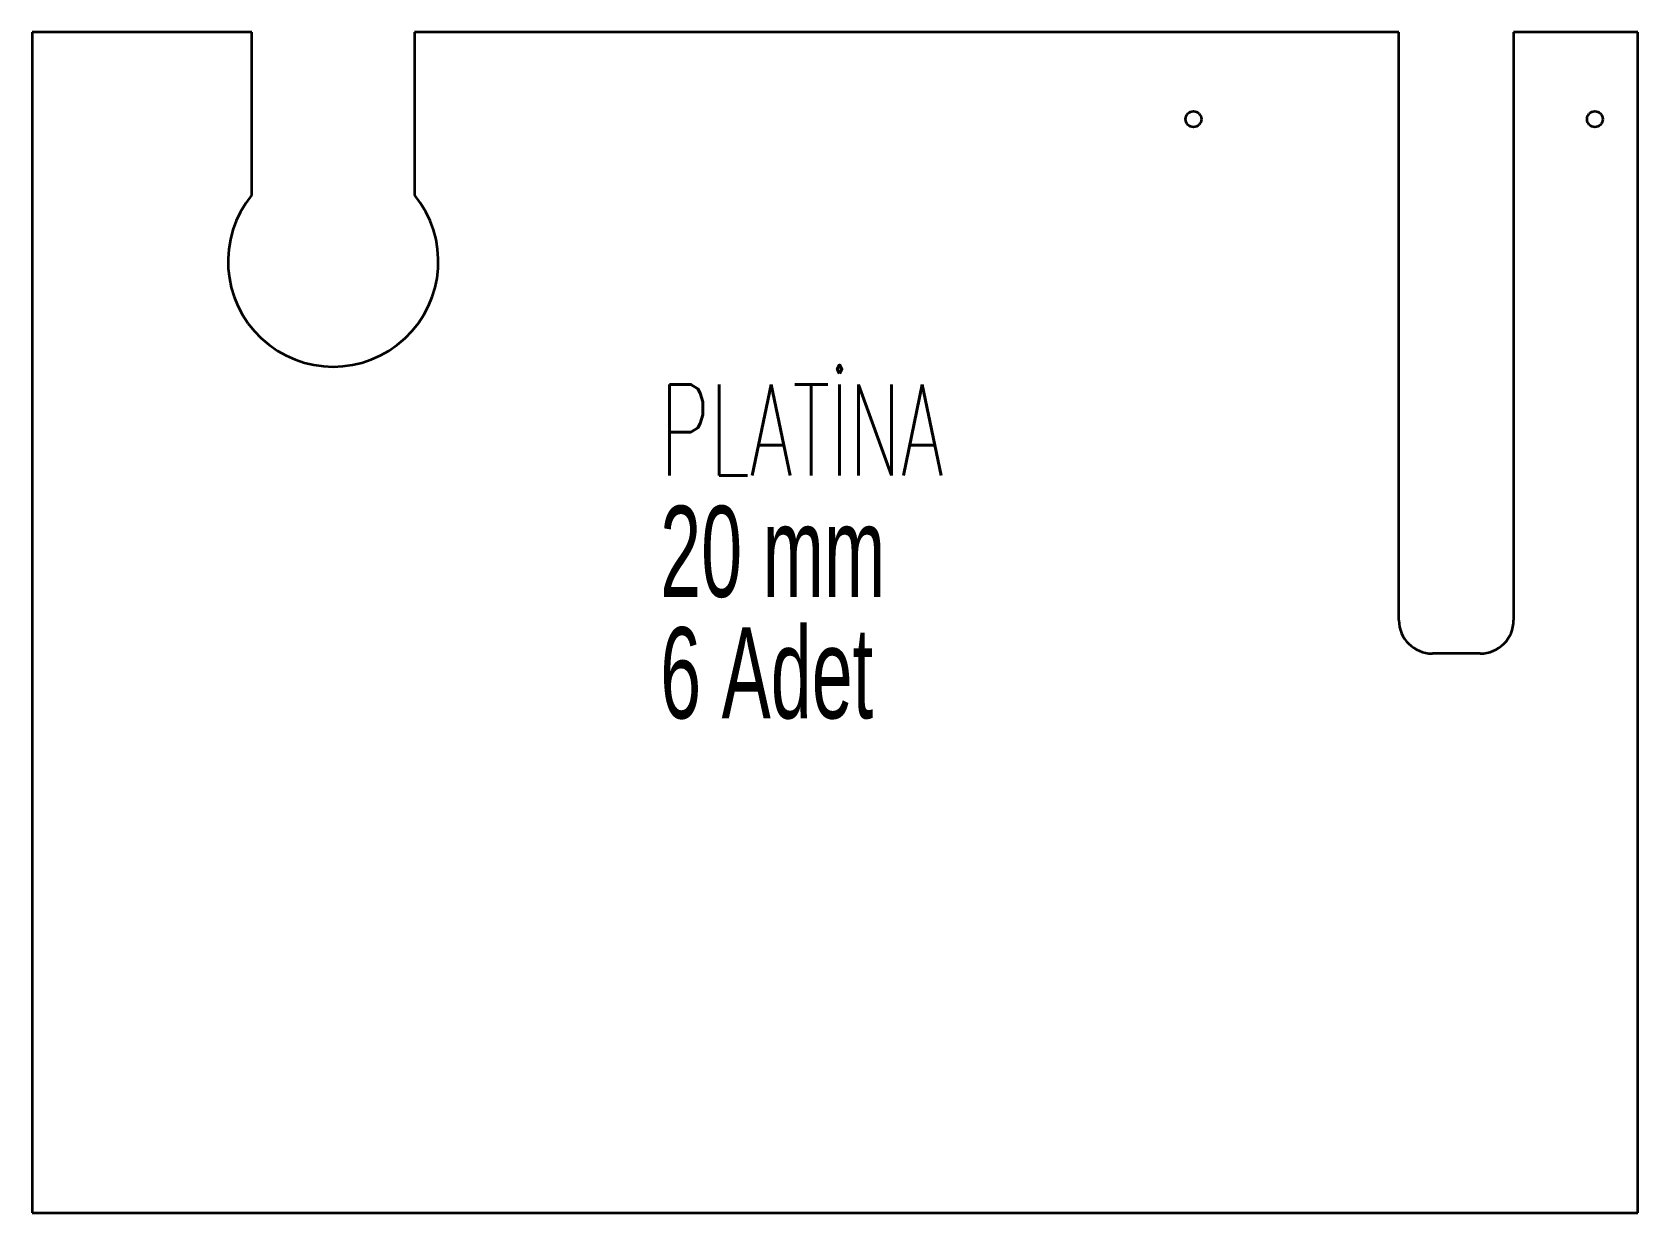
# Model space of a CAD drawing. Header units: millimetres. Extents: x -10 to 326, y -11 to 236.
import ezdxf

# ---------------------------------------------------------------- set-up
doc = ezdxf.new("R2010")
doc.units = ezdxf.units.MM
doc.styles.add('SLDTEXTSTYLE0', font='TXT', dxfattribs={"width": 0.605, "bigfont": 'bigfont'})
doc.styles.add('SLDTEXTSTYLE1', font='TXT', dxfattribs={"width": 0.605})

# ---------------------------------------------------------------- blocks, each defined once
blk = doc.blocks.new('SW_NOTE_0')
at = {"color": 0, "linetype": 'Continuous', "lineweight": 0, "char_height": 19.05, "attachment_point": 1}
for s, insert, style in [('PLATİNA', (0, 24.56), 'SLDTEXTSTYLE0'), ('20 mm', (0, -0.84), 'SLDTEXTSTYLE1'), ('6 Adet', (0, -26.24), 'SLDTEXTSTYLE1')]:
    blk.add_mtext(s, dxfattribs=dict(at, insert=insert, style=style))

msp = doc.modelspace()

# ---------------------------------------------------------------- linework, layer by layer
at = {"color": 7, "linetype": 'Continuous', "lineweight": 35}
for p, q in [((36.05, 235.77), (-9.95, 235.77)), ((-9.95, 235.77), (-9.95, -11.23)), ((36.05, 201.73), (36.05, 235.77)), ((70.05, 235.77), (70.05, 201.73)), ((276.05, 235.77), (70.05, 235.77)), ((276.05, 112.77), (276.05, 235.77)), ((326.05, 235.77), (300.05, 235.77)), ((300.05, 235.77), (300.05, 112.77)), ((326.05, -11.23), (326.05, 235.77)), ((293.05, 105.77), (283.05, 105.77)), ((-9.95, -11.23), (326.05, -11.23))]:
    msp.add_line(p, q, dxfattribs=at)
for centre in [(233.05, 217.57), (317.05, 217.57)]:
    msp.add_circle(centre, 1.65, dxfattribs=at)
for centre, radius, start, end in [((53.05, 187.77), 22, 140.5994, 39.4006), ((283.05, 112.77), 7, 180, 270), ((293.05, 112.77), 7, 270, 0)]:
    msp.add_arc(centre, radius, start, end, dxfattribs=at)

# ---------------------------------------------------------------- block references
at = {"color": 7, "linetype": 'Continuous', "lineweight": 0}
msp.add_blockref('SW_NOTE_0', (121.47, 137.51), dxfattribs=at)

doc.saveas('drawing.dxf')
